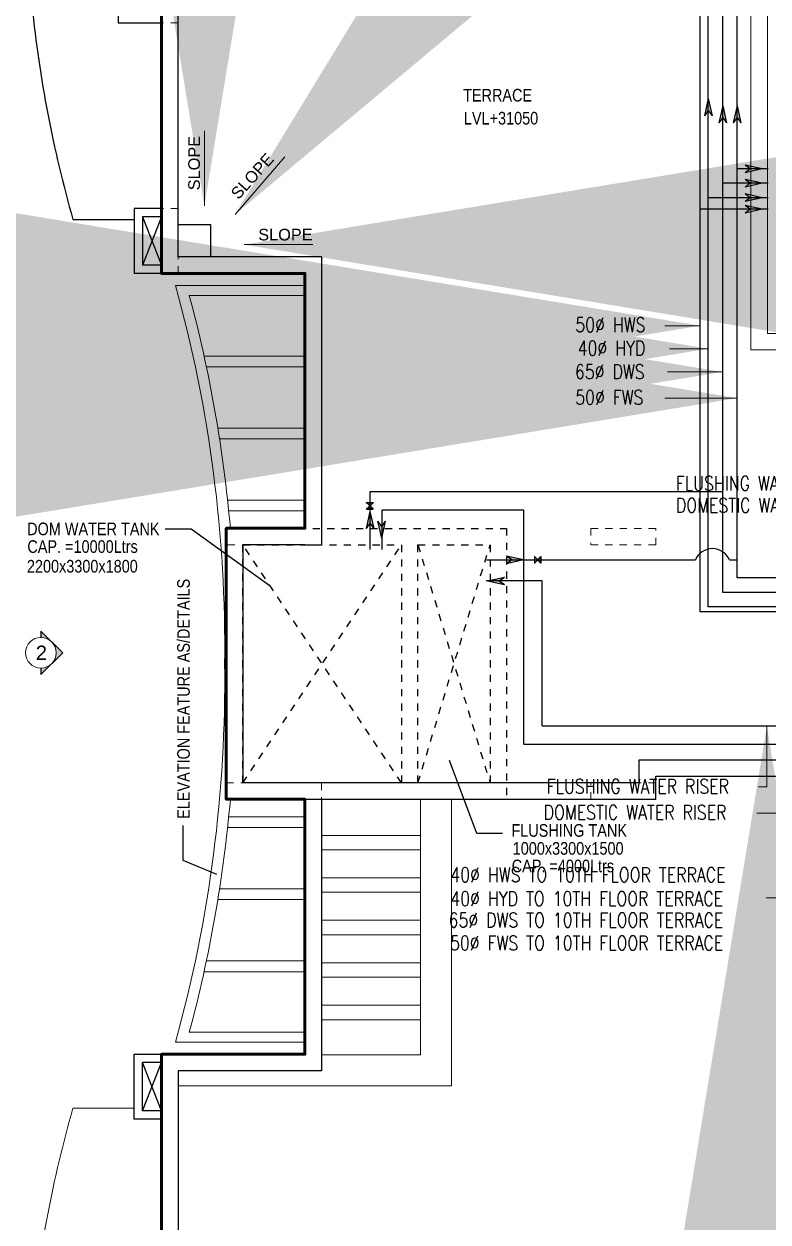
# Model space of a CAD drawing. Header units: inches. Extents: x 0 to 429, y 0 to 146.
# Drawn here: x 333.49 to 343.82, y 109.25 to 125.87 of the extents above; entities that cross this region are included whole.
import ezdxf
from ezdxf.enums import TextEntityAlignment as Align

# ---------------------------------------------------------------- set-up
doc = ezdxf.new("R2010")
doc.units = ezdxf.units.IN
doc.header["$MEASUREMENT"] = 0
doc.linetypes.add('Xr-4BHK-A-B-Terrace-Sub$0$HIDDEN', pattern=[0.375, 0.25, -0.125])
for name, color, linetype, lineweight in [('FLOOR-TERRACE', 7, 'Continuous', 50), ('XR-4BHK-A-B-TERRACE-SUB$0$COL BELOW', 3, 'Xr-4BHK-A-B-Terrace-Sub$0$HIDDEN', 0), ('XR-4BHK-A-B-TERRACE-SUB$0$ELE-1', 243, 'Continuous', 0), ('XR-4BHK-A-B-TERRACE-SUB$0$HATCH', 8, 'Continuous', 9), ('XR-4BHK-A-B-TERRACE-SUB$0$STAIR', 34, 'Continuous', 20), ('XR-4BHK-A-B-TERRACE-SUB$0$WINDOW', 4, 'Continuous', 15)]:
    doc.layers.add(name, color=color, linetype=linetype, lineweight=lineweight)
for name, color, linetype in [('XR-4BHK-A-B-TERRACE-SUB$0$BALCONY', 6, 'Continuous'), ('XR-4BHK-A-B-TERRACE-SUB$0$ELE', 4, 'Continuous'), ('XR-4BHK-A-B-TERRACE-SUB$0$ELE-2', 4, 'Continuous'), ('XR-4BHK-A-B-TERRACE-SUB$0$WATER TANK ABOVE', 6, 'Xr-4BHK-A-B-Terrace-Sub$0$HIDDEN')]:
    doc.layers.add(name, color=color, linetype=linetype)
doc.styles.add('Xr-4BHK-A-B-Terrace-Sub$0$$0$DIM', font='arial.ttf', dxfattribs={"height": 4})
doc.styles.add('Xr-4BHK-A-B-Terrace-Sub$0$$1$Standard', font='arial.ttf')
doc.styles.add('Xr-4BHK-A-B-Terrace-Sub$0$A-DIM', font='arial.ttf')
doc.styles.add('Xr-4BHK-A-B-Terrace-Sub$0$DIM', font='arial.ttf')
doc.styles.add('Xr-4BHK-A-B-Terrace-Sub$0$DIM-100', font='ARIALN.TTF', dxfattribs={"height": 1200})
doc.styles.add('Xr-4BHK-A-B-Terrace-Sub$0$ROMANS', font='romans.shx')
doc.styles.add('Xr-4BHK-A-B-Terrace-Sub$0$Standard', font='ARIALN.TTF')
doc.dimstyles.new('Xr-4BHK-A-B-Terrace-Sub$0$A-DIM-100', dxfattribs={"dimscale": 2, "dimtxt": 150, "dimasz": 50, "dimexe": 30, "dimexo": 25, "dimgap": 25, "dimtad": 1, "dimdec": 0, "dimzin": 0, "dimdsep": 46, "dimtxsty": 'Xr-4BHK-A-B-Terrace-Sub$0$A-DIM', "dimblk1": 'Xr-4BHK-A-B-Terrace-Sub$0$_ArchTick', "dimblk2": 'Xr-4BHK-A-B-Terrace-Sub$0$_ArchTick', "dimsah": 1, "dimcen": 0.09, "dimdle": 30, "dimclrd": 256, "dimclre": 256, "dimclrt": 5, "dimadec": 0, "dimazin": 0, "dimtfac": 1, "dimtdec": 0, "dimtmove": 2, "dimatfit": 3, "dimfxl": 0.18, "dimtolj": 1, "dimtzin": 0, "dimlwd": 9, "dimlwe": 9, "dimarcsym": 0})
doc.dimstyles.new('Xr-4BHK-A-B-Terrace-Sub$0$DIM-100', dxfattribs={"dimtxt": 300, "dimasz": 100, "dimexe": 75, "dimexo": 100, "dimgap": 50, "dimtad": 1, "dimdec": 0, "dimzin": 3, "dimdsep": 46, "dimtxsty": 'Xr-4BHK-A-B-Terrace-Sub$0$DIM-100', "dimblk": 'Xr-4BHK-A-B-Terrace-Sub$0$_Oblique', "dimcen": 0, "dimdle": 75, "dimclrd": 256, "dimclre": 256, "dimclrt": 256, "dimadec": 0, "dimazin": 1, "dimtfac": 1, "dimtdec": 0, "dimtix": 1, "dimtmove": 2, "dimatfit": 3, "dimfxl": 75, "dimtolj": 1, "dimtzin": 0, "dimlwd": 9, "dimlwe": 9, "dimarcsym": 0})
doc.dimstyles.new('Xr-4BHK-A-B-Terrace-Sub$0$DLG200', dxfattribs={"dimscale": 200, "dimtxt": 2, "dimasz": 1.5, "dimexe": 1.75, "dimexo": 0.5, "dimgap": 0.4, "dimtad": 1, "dimdec": 0, "dimzin": 0, "dimdsep": 46, "dimtxsty": 'Xr-4BHK-A-B-Terrace-Sub$0$ROMANS', "dimblk": 'Xr-4BHK-A-B-Terrace-Sub$0$_Oblique', "dimcen": 0, "dimdle": 1.75, "dimclrt": 3, "dimadec": 4, "dimazin": 0, "dimtfac": 0.25, "dimtdec": 0, "dimtix": 1, "dimtofl": 0, "dimtmove": 2, "dimatfit": 0, "dimfxl": 1.5, "dimtolj": 1, "dimtzin": 0, "dimlwd": 18, "dimlwe": 18, "dimarcsym": 1})

# ---------------------------------------------------------------- blocks, each defined once
blk = doc.blocks.new('Xr-4BHK-A-B-Terrace-Sub$0$m14')
at = {"layer": 'XR-4BHK-A-B-TERRACE-SUB$0$WATER TANK ABOVE'}
for p, q in [((230, 230), (2430, 3530)), ((2430, 230), (230, 3530)), ((2660, 230), (3660, 3530)), ((2660, 3530), (3660, 230)), ((16170, -5040), (12969, 460)), ((12969, -5040), (16169, 460))]:
    blk.add_line(p, q, dxfattribs=at)
for points in [[(0, 3760), (3890, 3760), (3890, 0), (0, 0)], [(12739, 690), (16399, 690), (16400, -5270), (12739, -5270)], [(12969, 460), (16169, 460), (16170, -5040), (12969, -5040)]]:
    blk.add_lwpolyline(points, close=True, dxfattribs=at)
for points in [[(2430, 230), (230, 230), (230, 3530), (2430, 3530), (2430, 230)], [(2660, 230), (2660, 3530), (3660, 3530), (3660, 230), (2660, 230)]]:
    blk.add_lwpolyline(points, dxfattribs=at)
blk = doc.blocks.new('Xr-4BHK-A-B-Terrace-Sub$0$core typ')
at = {"layer": 'XR-4BHK-A-B-TERRACE-SUB$0$COL BELOW'}
for points in [[(-16400, 9030), (-15080, 9030), (-15080, 8800), (-16400, 8800)], [(-16400, 5500), (-15080, 5500), (-15080, 5270), (-16400, 5270)], [(-11341, 5500), (-10440, 5500), (-10440, 5270), (-11341, 5270)]]:
    blk.add_lwpolyline(points, close=True, dxfattribs=at)
at = {"layer": 'XR-4BHK-A-B-TERRACE-SUB$0$ELE-2'}
for p, q in [((-16400, 9030), (-16400, 5270)), ((-15310, 9030), (-16400, 9030)), ((-16172, 8800), (-16172, 5500)), ((-15310, 8800), (-16172, 8800)), ((-15310, 5500), (-16172, 5500)), ((-15080, 5270), (-16400, 5270))]:
    blk.add_line(p, q, dxfattribs=at)
at = {"layer": 'XR-4BHK-A-B-TERRACE-SUB$0$STAIR'}
for p, q in [((-17107, 12400), (-15307, 12400)), ((-16914, 12260), (-15310, 12260)), ((-16705, 11421), (-15307, 11421)), ((-16673, 11271), (-15307, 11271)), ((-16515, 10421), (-15307, 10421)), ((-16491, 10271), (-15307, 10271)), ((-16380, 9421), (-15307, 9421)), ((-16365, 9271), (-15307, 9271)), ((-16365, 5030), (-15307, 5030)), ((-16380, 4880), (-15307, 4880)), ((-16491, 4030), (-15307, 4030)), ((-16515, 3880), (-15307, 3880)), ((-16673, 3030), (-15307, 3030)), ((-16705, 2880), (-15307, 2880)), ((-16914, 2040), (-15310, 2040)), ((-17107, 1900), (-15307, 1900))]:
    blk.add_line(p, q, dxfattribs=at)
for centre, radius, start, end in [((-35105, 7388), 18683, 359.2416, 15.5636), ((-35105, 7388), 18833, 5.0034, 14.9944), ((-35105, 6913), 18683, 344.4364, 0.7584), ((-35105, 6913), 18833, 345.0056, 354.9966)]:
    blk.add_arc(centre, radius, start, end, dxfattribs=at)
blk = doc.blocks.new('Xr-4BHK-A-B-Terrace-Sub$0$unit1')
at = {"layer": 'XR-4BHK-A-B-TERRACE-SUB$0$BALCONY'}
blk.add_line((-11986, 14132), (-12484, 14132), dxfattribs=at)
for points in [[(-11855, 9175), (-13133, 9175, -0.074265), (-12484, 14132), (-11986, 14132)], [(-11855, 7795), (-13051, 7795, 0.044618), (-12484, 4835), (-11635, 4835)]]:
    blk.add_lwpolyline(points, format="xyb", dxfattribs=at)
at = {"layer": 'XR-4BHK-A-B-TERRACE-SUB$0$COL BELOW'}
for points in [[(-11635, 15035), (-11405, 15035), (-11405, 14135), (-11635, 14135)], [(-7460, 15035), (-7230, 15035), (-7230, 14135), (-7460, 14135)], [(-4190, 13005), (-3960, 13005), (-3960, 12085), (-4190, 12085)], [(-11635, 12790), (-11405, 12790), (-11405, 12560), (-11635, 12560)], [(-11635, 9405), (-11025, 9405), (-11025, 9175), (-11635, 9175)], [(-11255, 7795), (-11025, 7795), (-11025, 7565), (-11255, 7565)], [(-11255, 4085), (-11025, 4085), (-11025, 4985), (-11255, 4985)], [(-5296, 320), (-4395, 320), (-4395, 550), (-5296, 550)], [(-901, 0), (0, 0), (0, 230), (-901, 230)]]:
    blk.add_lwpolyline(points, close=True, dxfattribs=at)
at = {"layer": 'XR-4BHK-A-B-TERRACE-SUB$0$ELE'}
for p, q in [((-7230, 15035), (-7230, 13605)), ((-7460, 14805), (-7460, 13375)), ((-6030, 13605), (-7230, 13605)), ((-6030, 13005), (-6030, 13605)), ((-6260, 13375), (-7460, 13375)), ((-6260, 12780), (-6260, 13375)), ((-4305, 13005), (-6030, 13005)), ((-4306, 12775), (-6260, 12775)), ((-4305, 12085), (-4306, 12775)), ((-4075, 12730), (-3488, 12730)), ((-3488, 12315), (-3488, 12730)), ((-3488, 12730), (-3373, 12730)), ((-3373, 12315), (-3373, 12730)), ((-4075, 12615), (-3488, 12615)), ((-3488, 12315), (-4075, 12615)), ((-4075, 12315), (-3488, 12615)), ((-3373, 12315), (-2845, 12315)), ((-11855, 9405), (-11635, 9405)), ((-11855, 9175), (-11855, 9405)), ((-11855, 7795), (-11855, 9175)), ((-11635, 9175), (-11855, 9175)), ((-11705, 7795), (-11705, 9175)), ((-11705, 7795), (-11255, 9175)), ((-11705, 9170), (-11255, 7795)), ((-11855, 7795), (-11855, 7565))]:
    blk.add_line(p, q, dxfattribs=at)
for points in [[(-3488, 12315), (-4077, 12315), (-4077, 13215), (-4305, 13215), (-4305, 13005)], [(-4305, 12085), (-3075, 12085)], [(-11855, 7795), (-11255, 7795)], [(-11855, 7565), (-11255, 7565)]]:
    blk.add_lwpolyline(points, dxfattribs=at)
at = {"layer": 'XR-4BHK-A-B-TERRACE-SUB$0$ELE-1'}
for p, q in [((-6260, 13605), (-6260, 14805)), ((-6030, 13605), (-6030, 14805)), ((-5273, 14805), (-5273, 13005)), ((-5043, 14805), (-5043, 13005))]:
    blk.add_line(p, q, dxfattribs=at)
for points in [[(-7230, 15035), (-4077, 15035), (-4077, 13215)], [(-7230, 14805), (-6260, 14805)], [(-6030, 14805), (-5273, 14805)], [(-5043, 14805), (-4305, 14805), (-4305, 13215)]]:
    blk.add_lwpolyline(points, dxfattribs=at)
at = {"layer": 'XR-4BHK-A-B-TERRACE-SUB$0$ELE-2'}
for p, q in [((-7230, 15035), (-11635, 15035)), ((-11635, 15035), (-11635, 9405)), ((-7460, 14805), (-11405, 14805)), ((-11405, 14805), (-11405, 9405)), ((-11986, 14017), (-11986, 14132)), ((-11636, 14132), (-11986, 14132)), ((-11636, 14017), (-11986, 14017)), ((-11986, 13567), (-11986, 14017)), ((-11936, 14017), (-11636, 13567)), ((-11936, 13567), (-11636, 14017)), ((-11936, 13567), (-11936, 14017)), ((-11986, 13567), (-11986, 13452)), ((-11636, 13567), (-11986, 13567)), ((-11636, 13452), (-11986, 13452)), ((-11405, 9405), (-11025, 9405)), ((-11025, 4315), (-11025, 9405)), ((-11635, 9175), (-11255, 9175)), ((-11255, 7795), (-11255, 9175)), ((-11255, 4985), (-11255, 7565)), ((-11255, 4985), (-11635, 4985)), ((-11635, 4985), (-11635, 4085)), ((-11520, 4870), (-11255, 4200)), ((-11255, 4870), (-11520, 4200)), ((-11255, 4870), (-11520, 4870)), ((-11520, 4870), (-11520, 4200)), ((-11255, 4200), (-11255, 4870)), ((-11255, 4200), (-11520, 4200)), ((-9035, 4315), (-11025, 4315)), ((-9035, 4315), (-9035, 320)), ((-9265, 4085), (-11635, 4085)), ((-9265, 4085), (-9265, 550)), ((-9265, 320), (-9035, 320))]:
    blk.add_line(p, q, dxfattribs=at)
at = {"layer": 'XR-4BHK-A-B-TERRACE-SUB$0$HATCH'}
for p, q in [((-2658, 12315), (-2658, 12770)), ((-2203, 12315), (-2658, 12770)), ((-98, 12315), (-98, 12685)), ((17, 12685), (-98, 12685)), ((17, 12685), (605, 12685)), ((17, 12315), (17, 12685)), ((605, 12315), (605, 12685)), ((605, 12685), (720, 12685)), ((720, 12315), (720, 12685)), ((-2658, 12315), (-2203, 12577)), ((-2203, 12577), (-2203, 12315)), ((-2088, 12546), (-2088, 12315)), ((-2088, 12546), (-1692, 12315)), ((-1692, 12500), (-2088, 12315)), ((-1692, 12500), (-1692, 12315)), ((-1123, 12586), (-1577, 12315)), ((-1577, 12503), (-1577, 12315)), ((-1577, 12503), (-1123, 12315)), ((-1123, 12315), (-1123, 12586)), ((17, 12615), (605, 12615)), ((605, 12315), (17, 12615)), ((17, 12315), (605, 12615)), ((-2845, 12315), (-98, 12315)), ((605, 12315), (17, 12315)), ((720, 12315), (720, 7720)), ((490, 12085), (-2845, 12085)), ((490, 12085), (490, 7490)), ((1320, 7720), (720, 7720)), ((1320, 6060), (1320, 7720)), ((1090, 7490), (490, 7490)), ((1090, 6290), (1090, 7490)), ((1090, 6290), (490, 6290)), ((490, 6290), (490, 3255)), ((1320, 6060), (720, 6060)), ((720, 6060), (720, 3255)), ((490, 3255), (-800, 3255)), ((720, 3255), (720, 2660)), ((-110, 3025), (-800, 3025)), ((-110, 3025), (-110, 2660)), ((5, 3025), (5, 2660)), ((605, 2775), (5, 3025)), ((605, 3025), (5, 2775)), ((605, 3025), (5, 3025)), ((605, 3025), (605, 2660)), ((5, 2660), (-110, 2660)), ((605, 2775), (5, 2775)), ((605, 2660), (5, 2660)), ((605, 2660), (720, 2660))]:
    blk.add_line(p, q, dxfattribs=at)
for points in [[(-7080, 13605), (-7080, 14505), (-6260, 14505)], [(-6030, 14505), (-5273, 14506)], [(-5043, 14506), (-4305, 14506)]]:
    blk.add_lwpolyline(points, dxfattribs=at)
for points in [[(720, 12685), (720, 13215, 0.111051), (-879, 12811, -0.244497), (-2477, 12811, 0.111051), (-4075, 13215, -74.791831)], [(-2203, 12577, -0.047733), (-2530, 12708, 0.009749), (-2658, 12770)], [(-1692, 12500, -0.054211), (-2088, 12546)], [(-1123, 12586, -0.06273), (-1577, 12503, -0.06273)]]:
    blk.add_lwpolyline(points, format="xyb", dxfattribs=at)
at = {"layer": 'XR-4BHK-A-B-TERRACE-SUB$0$STAIR'}
for p, q in [((-6260, 13605), (-6260, 14805)), ((-6030, 13605), (-6030, 14805)), ((-5273, 14805), (-5273, 13005)), ((-5043, 14805), (-5043, 13005))]:
    blk.add_line(p, q, dxfattribs=at)
for points in [[(-7230, 15035), (-4077, 15035), (-4077, 13215)], [(-7230, 14805), (-6260, 14805)], [(-6030, 14805), (-5273, 14805)], [(-5043, 14805), (-4305, 14805), (-4305, 13215)]]:
    blk.add_lwpolyline(points, dxfattribs=at)
at = {"layer": 'XR-4BHK-A-B-TERRACE-SUB$0$WINDOW'}
for p, q in [((-2845, 3255), (-2845, 12315)), ((-3075, 3025), (-3075, 12085)), ((-800, 3255), (-2845, 3255)), ((-800, 3255), (-800, 1555)), ((-915, 3025), (-3075, 3025, 0)), ((-915, 3025), (-915, 1325)), ((-230, 1555), (-800, 1555)), ((415, 1555), (-230, 1555)), ((415, 1555), (415, 491)), ((-915, 1325), (-230, 1325)), ((-230, 1325), (-230, 376)), ((300, 1325), (0, 1325)), ((0, 1325), (0, 491)), ((300, 491), (0, 1325)), ((300, 1325), (1, 491)), ((300, 1325), (300, 491)), ((0, 376), (-230, 376))]:
    blk.add_line(p, q, dxfattribs=at)
blk = doc.blocks.new('Xr-4BHK-A-B-Terrace-Sub$0$unit 2')
at = {"layer": 'XR-4BHK-A-B-TERRACE-SUB$0$ELE', "color": 8}
for p, q in [((-9265, -4085), (-9265, -550)), ((-11635, -4985), (-11635, -4085)), ((-11635, -4085), (-9265, -4085)), ((-9265, -4085), (-11020, -4085)), ((-11520, -4870), (-11255, -4200)), ((-11255, -4870), (-11520, -4200)), ((-11520, -4870), (-11520, -4200)), ((-11255, -4200), (-11520, -4200)), ((-11255, -4870), (-11255, -4200)), ((-11255, -4985), (-11635, -4985)), ((-11255, -4870), (-11520, -4870)), ((-11255, -7565), (-11255, -4985)), ((-11855, -7795), (-11855, -7565)), ((-11855, -7795), (-11855, -9175)), ((-11705, -7795), (-11705, -9175)), ((-11705, -9170), (-11255, -7795)), ((-11705, -7795), (-11255, -9175)), ((-11250, -9175), (-11250, -7795)), ((-11855, -9175), (-11855, -9405)), ((-11250, -9175), (-11855, -9175)), ((-11855, -9405), (-11635, -9405)), ((-11635, -13452), (-11635, -9405)), ((-4305, -12085), (-4306, -12775)), ((490, -12085), (-2845, -12085)), ((720, -12315), (720, -12085)), ((-3488, -12315), (-4075, -12615)), ((-4075, -12315), (-3488, -12615)), ((-3488, -12315), (-3488, -12730)), ((-3373, -12315), (-3373, -12730)), ((-3373, -12315), (-2845, -12315)), ((-2845, -12315), (-98, -12315)), ((-2658, -12315), (-2658, -12770)), ((-2203, -12315), (-2658, -12770)), ((-2658, -12315), (-2203, -12577)), ((-2203, -12577), (-2203, -12315)), ((-2088, -12546), (-2088, -12315)), ((-2088, -12546), (-1692, -12315)), ((-1692, -12500), (-2088, -12315)), ((-1692, -12500), (-1692, -12315)), ((-1577, -12503), (-1577, -12315)), ((-1577, -12503), (-1123, -12315)), ((-1123, -12586), (-1577, -12315)), ((-1123, -12315), (-1123, -12586)), ((-98, -12315), (-98, -12685)), ((605, -12315), (17, -12315)), ((605, -12315), (17, -12615)), ((17, -12315), (605, -12615)), ((17, -12315), (17, -12685)), ((605, -12315), (605, -12685)), ((720, -12315), (720, -12685)), ((-4075, -12615), (-3488, -12615)), ((17, -12615), (605, -12615)), ((-4306, -12775), (-6260, -12775)), ((-6260, -12780), (-6260, -13375)), ((-4075, -12730), (-3488, -12730)), ((-3488, -12730), (-3373, -12730)), ((17, -12685), (-98, -12685)), ((17, -12685), (605, -12685)), ((605, -12685), (720, -12685)), ((-4305, -13005), (-6030, -13005)), ((-6030, -13005), (-6030, -13605)), ((-11986, -13567), (-11986, -13452)), ((-11635, -13452), (-11986, -13452)), ((-6260, -13375), (-7460, -13375)), ((-7460, -14805), (-7460, -13375)), ((-11636, -13567), (-11986, -13567)), ((-11986, -13567), (-11986, -14017)), ((-11936, -14017), (-11636, -13567)), ((-11936, -13567), (-11636, -14017)), ((-11936, -13567), (-11936, -14017)), ((-11635, -13567), (-11635, -14017)), ((-6030, -13605), (-7230, -13605)), ((-7230, -15035), (-7230, -13605)), ((-11986, -14017), (-11986, -14132)), ((-11636, -14017), (-11986, -14017)), ((-11636, -14132), (-11986, -14132)), ((-11635, -14132), (-11635, -15035)), ((-7230, -15035), (-11635, -15035))]:
    blk.add_line(p, q, dxfattribs=at)
for points in [[(-9035, -550), (-9035, -4315), (-11025, -4315), (-11025, -9405), (-11405, -9405), (-11405, -14805), (-7460, -14805)], [(-11855, -7565), (-11255, -7565)], [(-11855, -7795), (-11255, -7795)], [(-4305, -12085), (-2845, -12085)], [(-3488, -12315), (-4077, -12315), (-4077, -13215), (-4305, -13215), (-4305, -13005)]]:
    blk.add_lwpolyline(points, dxfattribs=at)
for points in [[(-11855, -9175), (-13133, -9175, 0.074265), (-12484, -14132), (-11986, -14132)], [(720, -12685), (720, -13215, -0.111051), (-879, -12811, 0.244497), (-2477, -12811, -0.111051), (-4075, -13215, 74.791831)], [(-2203, -12577, 0.047733), (-2530, -12708, -0.009749), (-2658, -12770)], [(-1692, -12500, 0.054211), (-2088, -12546)], [(-1123, -12586, 0.06273), (-1577, -12503, 0.06273)]]:
    blk.add_lwpolyline(points, format="xyb", dxfattribs=at)
at = {"layer": 'XR-4BHK-A-B-TERRACE-SUB$0$ELE-2'}
for p, q in [((-4625, 0), (-230, 0)), ((-4625, -320), (-4625, 0)), ((0, -90), (0, -230)), ((-4625, -320), (-9265, -320)), ((-4395, -550), (-4395, -230)), ((-4395, -230), (0, -230)), ((-4395, -550), (-9035, -550))]:
    blk.add_line(p, q, dxfattribs=at)
at = {"layer": 'XR-4BHK-A-B-TERRACE-SUB$0$HATCH'}
for p, q in [((300, -1325), (0, -90)), ((300, -90), (0, -1325)), ((300, -1325), (300, -90)), ((415, -1555), (415, -90)), ((-230, -1325), (-230, -230)), ((0, -1325), (0, -230)), ((-9265, -4085), (-9265, -550)), ((-1030, -3255), (-1030, -1325)), ((-230, -1325), (-1030, -1325)), ((300, -1325), (0, -1325)), ((-800, -3025), (-800, -1555)), ((-230, -1555), (-800, -1555)), ((415, -1555), (-230, -1555)), ((-110, -3025), (-110, -2660)), ((5, -2660), (-110, -2660)), ((5, -3025), (5, -2660)), ((606, -2660), (5, -2660)), ((605, -2775), (5, -3025)), ((605, -3025), (5, -2775)), ((605, -2775), (5, -2775)), ((605, -3025), (605, -2660)), ((605, -2660), (720, -2660)), ((720, -6060), (720, -2660)), ((-110, -3025), (-800, -3025)), ((605, -3025), (5, -3025)), ((490, -3255), (-1030, -3255)), ((490, -6290), (490, -3255)), ((1320, -6060), (720, -6060)), ((1320, -6060), (1320, -7720)), ((1090, -6290), (490, -6290)), ((1090, -6290), (1090, -7490)), ((490, -12085), (490, -7490)), ((1090, -7490), (490, -7490)), ((720, -12085), (720, -7720)), ((1320, -7720), (720, -7720))]:
    blk.add_line(p, q, dxfattribs=at)
blk.add_lwpolyline([(-11855, -7795), (-13051, -7795, -0.044618), (-12484, -4835), (-11635, -4835)], format="xyb", dxfattribs=at)
for points in [[(-7080, -13605), (-7080, -14505), (-6260, -14505)], [(-6030, -14505), (-5273, -14506)], [(-5043, -14506), (-4305, -14506)]]:
    blk.add_lwpolyline(points, dxfattribs=at)
at = {"layer": 'XR-4BHK-A-B-TERRACE-SUB$0$STAIR'}
for p, q in [((-7662, -4095), (-7662, -560)), ((-7232, -4525), (-7232, -560)), ((-7662, -1049), (-9032, -1049)), ((-7662, -1249), (-9032, -1249)), ((-7662, -1638), (-9032, -1638)), ((-7662, -1838), (-9032, -1838)), ((-7662, -2227), (-9032, -2227)), ((-7662, -2427), (-9032, -2427)), ((-7662, -2816), (-9032, -2816)), ((-7662, -3016), (-9032, -3016)), ((-7662, -3406), (-9032, -3406)), ((-7662, -3606), (-9032, -3606)), ((-9032, -4095), (-7662, -4095)), ((-7232, -4525), (-11020, -4525)), ((-5273, -14805), (-5273, -13005)), ((-5043, -14805), (-5043, -13005)), ((-6260, -13605), (-6260, -14805)), ((-6030, -13605), (-6030, -14805))]:
    blk.add_line(p, q, dxfattribs=at)
for points in [[(-7230, -15035), (-4077, -15035), (-4077, -13215)], [(-5043, -14805), (-4305, -14805), (-4305, -13215)], [(-7230, -14805), (-6260, -14805)], [(-6030, -14805), (-5273, -14805)]]:
    blk.add_lwpolyline(points, dxfattribs=at)
blk = doc.blocks.new('Xr-4BHK-A-B-Terrace-Sub$0$$0$DOOR NO')
at = {"lineweight": 0}
blk.add_circle((0, 0), 10, dxfattribs=at)
at = {"style": 'Xr-4BHK-A-B-Terrace-Sub$0$$0$DIM'}
blk.add_attdef('X1', text='', height=9, dxfattribs=at).set_placement((0, 0), align=Align.MIDDLE_CENTER)
blk = doc.blocks.new('Xr-4BHK-A-B-Terrace-Sub$0$_ArchTick')
at = {"color": 0, "linetype": 'ByBlock', "const_width": 0.15}
blk.add_lwpolyline([(-0.5, -0.5), (0.5, 0.5)], dxfattribs=at)
blk = doc.blocks.new('Xr-4BHK-A-B-Terrace-Sub$0$VALVE100')
at = {"color": 0, "linetype": 'Continuous', "lineweight": -3}
for p, q in [((-19, 22.9), (-22.1, 22.9)), ((-22.1, 22.9), (-22.1, -22.9)), ((-19, -22.9), (-19, 22.9)), ((-19, 19.9), (19, -19.9)), ((19, 19.9), (-19, -19.9)), ((19, 22.9), (22.1, 22.9)), ((19, -22.9), (19, 22.9)), ((22.1, 22.9), (22.1, -22.9)), ((-22.1, -22.9), (-19, -22.9)), ((22.1, -22.9), (19, -22.9))]:
    blk.add_line(p, q, dxfattribs=at)
blk = doc.blocks.new('Xr-4BHK-A-B-Terrace-Sub$0$AR')
at = {"lineweight": -3}
blk.add_hatch(color=0, dxfattribs=at).paths.add_polyline_path([(0, 0), (-53, -236), (0, -163), (53, -236)])
at = {"color": 0, "lineweight": -3}
for p, q in [((0, 0), (-53, -236)), ((0, 0), (53, -236)), ((0, -163), (-53, -236)), ((0, -163), (53, -236))]:
    blk.add_line(p, q, dxfattribs=at)
blk = doc.blocks.new('Xr-4BHK-A-B-Terrace-Sub$0$_Oblique')

msp = doc.modelspace()

# ---------------------------------------------------------------- hatches: boundary and pattern name
h = msp.add_hatch(color=256)
h.dxf.hatch_style = 1
h.paths.add_polyline_path([(334.031, 117.146), (333.88, 117.297, -0.414214), (333.88, 116.995)])
h.paths.add_polyline_path([(333.88, 116.995, -0.198912), (333.729, 116.933), (333.729, 116.844)])
h.paths.add_polyline_path([(333.88, 117.297), (333.729, 117.448), (333.729, 117.359, -0.198912)])

# ---------------------------------------------------------------- linework, layer by layer
for p, q in [((343.391, 118.184), (343.391, 130.115)), ((343.191, 117.984), (343.191, 129.915)), ((342.991, 117.784), (342.991, 129.715)), ((342.878, 117.712), (342.878, 129.601)), ((343.82, 123.859), (343.391, 123.859)), ((343.82, 123.659), (343.191, 123.659)), ((343.82, 123.459), (342.991, 123.459)), ((343.82, 123.298), (342.878, 123.298)), ((343.191, 119.38), (338.295, 119.38)), ((338.295, 119.38), (338.295, 118.579)), ((340.431, 119.126), (338.46, 119.126)), ((338.46, 119.126), (338.46, 118.579)), ((340.431, 115.88), (340.431, 119.126)), ((339.911, 118.435), (342.812, 118.435)), ((343.284, 118.435), (343.391, 118.435)), ((348.402, 118.184), (343.391, 118.184)), ((340.685, 118.144), (339.907, 118.144)), ((340.685, 116.134), (340.685, 118.144)), ((348.332, 117.984), (343.191, 117.984)), ((346.722, 117.712), (342.878, 117.712)), ((346.794, 117.784), (342.991, 117.784)), ((340.685, 116.134), (347.891, 116.134)), ((340.431, 115.88), (348.935, 115.88))]:
    msp.add_line(p, q)
at = {"linetype": 'Continuous'}
for points in [[(335.632, 122.637), (335.632, 123.087), (336.082, 123.087), (336.082, 122.637), (335.632, 122.637)], [(335.455, 118.864), (335.813, 118.864), (336.911, 118.073)], [(340.135, 114.639), (339.78, 114.639), (339.401, 115.651)]]:
    msp.add_lwpolyline(points, dxfattribs=at)
for points in [[(333.729, 116.933), (333.729, 116.844), (334.031, 117.146), (333.729, 117.448), (333.729, 117.359)], [(335.697, 114.749), (335.697, 114.268), (336.167, 114.077)]]:
    msp.add_lwpolyline(points)
msp.add_arc((343.048, 118.334), 0.257, 23.216, 156.784)
at = {"layer": 'FLOOR-TERRACE', "color": 227}
msp.add_lwpolyline([(335.402, 127.498), (335.402, 122.408), (337.392, 122.408), (337.392, 118.873), (336.302, 118.873), (336.302, 115.113), (337.392, 115.113), (337.392, 111.577), (335.402, 111.577), (335.402, 106.487)], dxfattribs=at)

# ---------------------------------------------------------------- block references
at = {"yscale": 0.001, "zscale": 0.001}
for name, p, xscale in [('Xr-4BHK-A-B-Terrace-Sub$0$unit1', (346.657, 118.322), 0.001), ('Xr-4BHK-A-B-Terrace-Sub$0$core typ', (352.702, 109.842), 0.001), ('Xr-4BHK-A-B-Terrace-Sub$0$AR', (342.991, 124.833), -0.001), ('Xr-4BHK-A-B-Terrace-Sub$0$AR', (343.191, 124.733), -0.001), ('Xr-4BHK-A-B-Terrace-Sub$0$AR', (343.391, 124.733), -0.001), ('Xr-4BHK-A-B-Terrace-Sub$0$AR', (338.295, 119.108), 0.001), ('Xr-4BHK-A-B-Terrace-Sub$0$m14', (336.302, 115.112), 0.001), ('Xr-4BHK-A-B-Terrace-Sub$0$unit 2', (346.657, 115.662), 0.001)]:
    msp.add_blockref(name, p, dxfattribs=dict(at, xscale=xscale))
for p, xscale, rotation in [((343.737, 123.859), 0.001, 270), ((343.737, 123.659), 0.001, 270), ((343.737, 123.459), 0.001, 270), ((343.737, 123.298), 0.001, 270), ((338.46, 118.735), -0.001, 180), ((340.426, 118.435), 0.001, 270), ((339.927, 118.144), -0.001, 90)]:
    msp.add_blockref('Xr-4BHK-A-B-Terrace-Sub$0$AR', p, dxfattribs=dict(at, xscale=xscale, rotation=rotation))
at = {"extrusion": (0, 0, -1), "xscale": -0.002025000000139698, "yscale": 0.002025000000139698, "zscale": -0.002025000000139698, "rotation": 270}
msp.add_blockref('Xr-4BHK-A-B-Terrace-Sub$0$VALVE100', (-338.295, 119.184), dxfattribs=at)
at = {"extrusion": (0, 0, -1), "xscale": -0.002025000000139698, "yscale": 0.002025000000139698, "zscale": -0.002025000000139698}
msp.add_blockref('Xr-4BHK-A-B-Terrace-Sub$0$VALVE100', (-340.624, 118.435), dxfattribs=at)
ref = msp.add_blockref('Xr-4BHK-A-B-Terrace-Sub$0$$0$DOOR NO', (333.729, 117.146), dxfattribs=dict(xscale=0.02133599999999999, yscale=0.02133599999999999, zscale=0.02133599999999999))
ref.add_attrib('X1', '2', dxfattribs={"height": 0.2, "style": 'Xr-4BHK-A-B-Terrace-Sub$0$$1$Standard'}).set_placement((333.736, 117.146), align=Align.MIDDLE_CENTER)

# ---------------------------------------------------------------- texts
at = {"style": 'Xr-4BHK-A-B-Terrace-Sub$0$DIM'}
for rotation, p in [(90, (335.936, 123.562)), (48, (336.47, 123.424))]:
    msp.add_text('SLOPE', height=0.162, rotation=rotation, dxfattribs=at).set_placement(p)
for s, height, style, p in [('SLOPE', 0.162, 'Xr-4BHK-A-B-Terrace-Sub$0$DIM', (336.745, 122.866)), ('DOM WATER TANK', 0.175, 'Xr-4BHK-A-B-Terrace-Sub$0$Standard', (333.538, 118.777)), ('CAP. =10000Ltrs', 0.175, 'Xr-4BHK-A-B-Terrace-Sub$0$Standard', (333.541, 118.532)), ('2200x3300x1800', 0.175, 'Xr-4BHK-A-B-Terrace-Sub$0$Standard', (333.535, 118.259)), ('FLUSHING TANK', 0.175, 'Xr-4BHK-A-B-Terrace-Sub$0$Standard', (340.259, 114.594)), ('1000x3300x1500', 0.175, 'Xr-4BHK-A-B-Terrace-Sub$0$Standard', (340.277, 114.345)), ('CAP. =4000Ltrs', 0.175, 'Xr-4BHK-A-B-Terrace-Sub$0$Standard', (340.263, 114.101))]:
    msp.add_text(s, height=height, dxfattribs=dict(style=style)).set_placement(p)
at = {"style": 'Xr-4BHK-A-B-Terrace-Sub$0$ROMANS', "width": 0.8}
for s, p in [('50%%C HWS ', (341.145, 121.596)), ('40%%C HYD ', (341.178, 121.272)), ('65%%C DWS ', (341.14, 120.945)), ('50%%C FWS ', (341.144, 120.591)), ('FLUSHING WATER RISER', (342.541, 119.395)), ('DOMESTIC WATER RISER', (342.541, 119.093)), ('FLUSHING WATER RISER', (340.748, 115.193)), ('DOMESTIC WATER RISER', (340.706, 114.832)), ('40%%C HWS TO 10TH FLOOR TERRACE ', (339.411, 113.966)), ('40%%C HYD TO 10TH FLOOR TERRACE ', (339.411, 113.636)), ('65%%C DWS TO 10TH FLOOR TERRACE ', (339.387, 113.337)), ('50%%C FWS TO 10TH FLOOR TERRACE ', (339.407, 113.02))]:
    msp.add_text(s, height=0.2, dxfattribs=at).set_placement(p)
at = {"char_height": 0.175, "width": 1.25609, "attachment_point": 8, "style": 'Xr-4BHK-A-B-Terrace-Sub$0$Standard'}
for s, insert in [('TERRACE ', (340.067, 124.791)), ('LVL+31050', (340.115, 124.472))]:
    msp.add_mtext(s, dxfattribs=dict(at, insert=insert))
at = {"insert": (335.798, 114.842), "char_height": 0.175, "width": 4.45674, "attachment_point": 7, "rotation": 90, "style": 'Xr-4BHK-A-B-Terrace-Sub$0$Standard'}
msp.add_mtext('ELEVATION FEATURE AS/DETAILS', dxfattribs=at)

# ---------------------------------------------------------------- leaders
at = {"linetype": 'Continuous'}
for points in [[(335.998, 123.346), (335.998, 124.388)], [(336.423, 123.226), (337.113, 124.027)], [(336.549, 122.808), (337.502, 122.808)]]:
    msp.add_leader(points, dimstyle='Xr-4BHK-A-B-Terrace-Sub$0$A-DIM-100', override={"dimtad": 0}, dxfattribs=at)
for points, dimstyle, override in [([(342.878, 121.683), (342.387, 121.683)], 'Xr-4BHK-A-B-Terrace-Sub$0$DIM-100', {"dimgap": 50, "dimtad": 0, "dimfxlon": 1, "dimarcsym": 1}), ([(342.991, 121.364), (342.452, 121.364)], 'Xr-4BHK-A-B-Terrace-Sub$0$DIM-100', {"dimgap": 50, "dimtad": 0, "dimfxlon": 1, "dimarcsym": 1}), ([(343.191, 121.042), (342.424, 121.042)], 'Xr-4BHK-A-B-Terrace-Sub$0$DIM-100', {"dimgap": 50, "dimtad": 0, "dimfxlon": 1, "dimarcsym": 1}), ([(343.391, 120.679), (342.386, 120.679)], 'Xr-4BHK-A-B-Terrace-Sub$0$DIM-100', {"dimgap": 50, "dimtad": 0, "dimfxlon": 1, "dimarcsym": 1}), ([(343.804, 116.13), (343.804, 115.285), (343.689, 115.285)], 'Xr-4BHK-A-B-Terrace-Sub$0$DLG200', {"dimasz": 0.75, "dimtad": 0}), ([(344.017, 115.88), (344.017, 114.923), (343.665, 114.923)], 'Xr-4BHK-A-B-Terrace-Sub$0$DLG200', {"dimasz": 0.75, "dimtad": 0}), ([(344.693, 115.359), (344.693, 113.746), (343.795, 113.746)], 'Xr-4BHK-A-B-Terrace-Sub$0$DIM-100', {"dimtad": 0, "dimfxlon": 1, "dimarcsym": 1})]:
    msp.add_leader(points, dimstyle=dimstyle, override=override)

doc.saveas('drawing.dxf')
